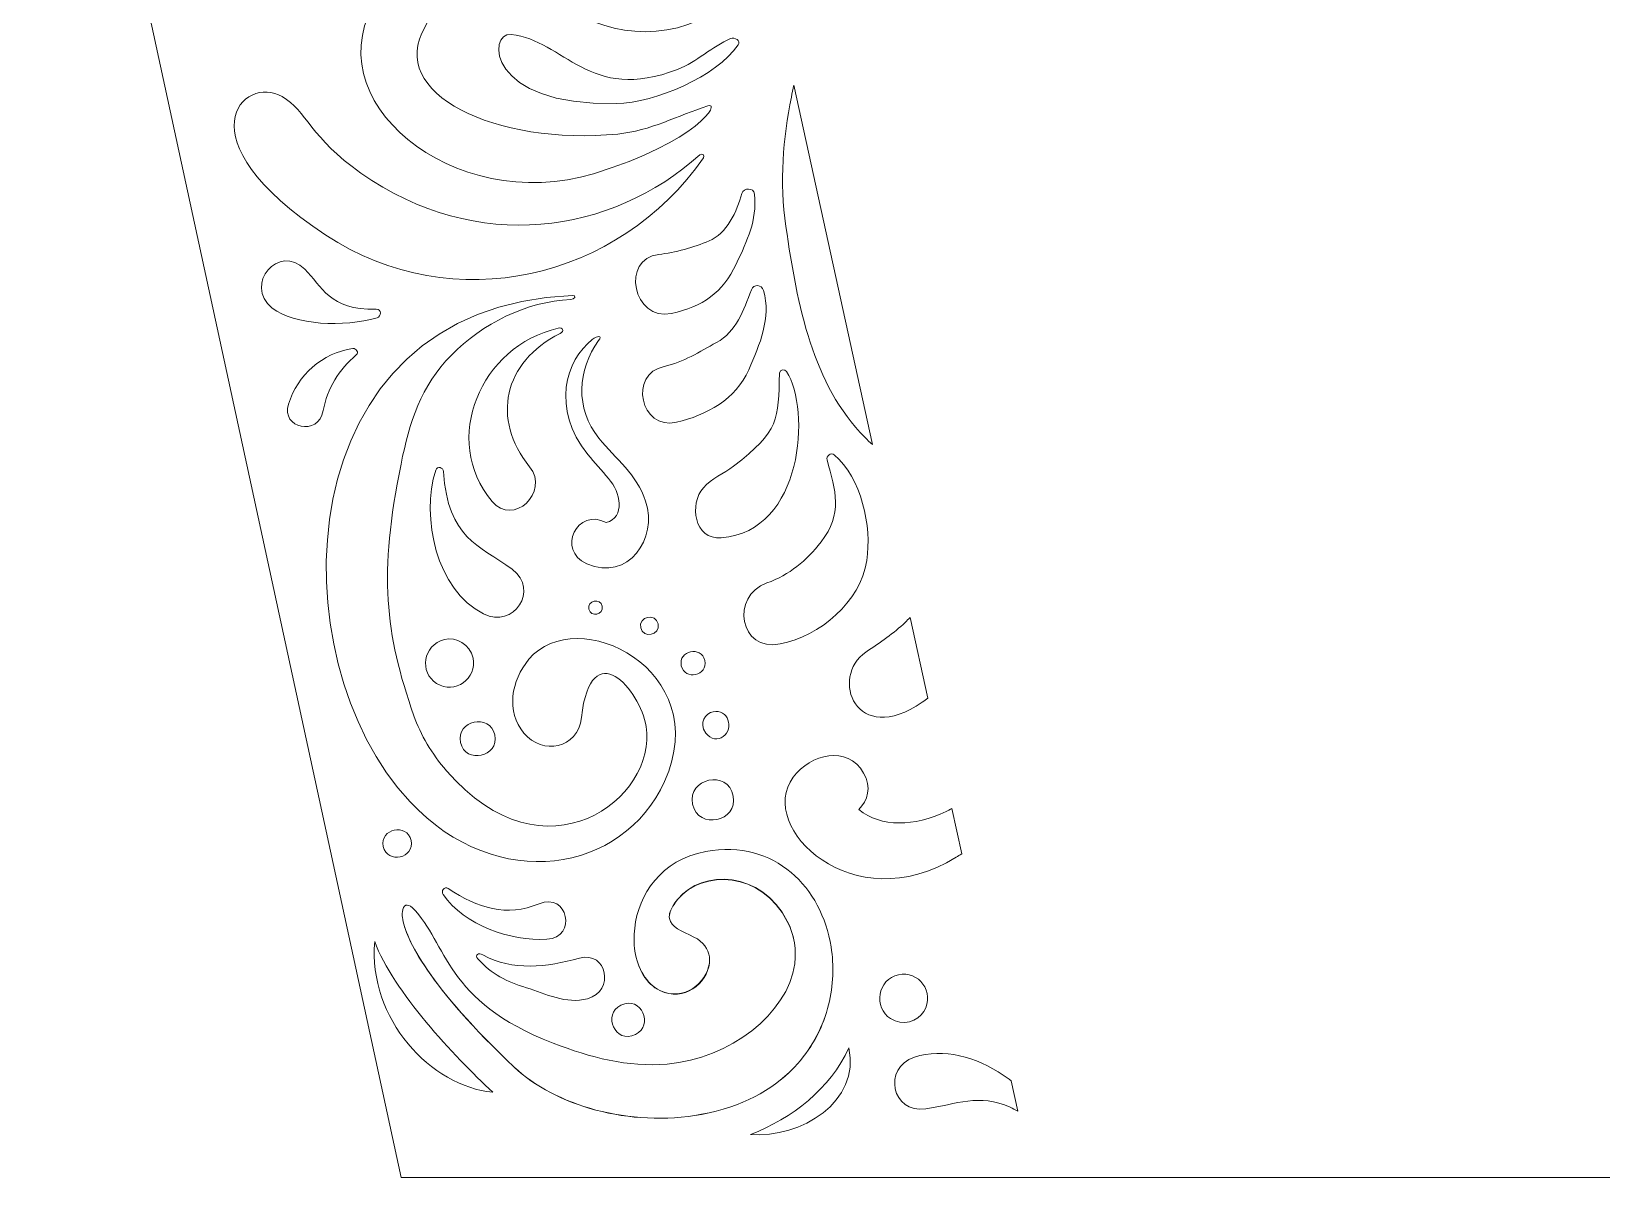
# Model space of a CAD drawing. Extents: x 20 to 980, y -845 to -373.
# Drawn here: x 20.3 to 229.3, y -836.2 to -683.6 of the extents above; entities that cross this region are included whole.
import ezdxf

# ---------------------------------------------------------------- set-up
doc = ezdxf.new("R2010")
doc.units = 0
doc.header["$MEASUREMENT"] = 0
doc.layers.add('Layer 1', color=7, linetype='Continuous', lineweight=0)

# ---------------------------------------------------------------- blocks, each defined once
blk = doc.blocks.new('Block_0')
at = {"layer": 'Layer 1', "true_color": 0xfed09d, "transparency": 33554687}
h = blk.add_hatch(color=41, dxfattribs=at)
h.dxf.hatch_style = 2
edge = h.paths.add_edge_path()
edge.add_spline(control_points=[(106.35, -799.14), (105.62, -800.04), (105.28, -800.74), (105.22, -801.31), (105.29, -800.75), (105.64, -800.07), (106.35, -799.18), (109.59, -795.22), (117.53, -795.38), (120.92, -802.12), (121.47, -803.2), (121.79, -804.3), (121.92, -805.39), (121.8, -804.28), (121.47, -803.17), (120.92, -802.08), (117.53, -795.34), (109.59, -795.18), (106.35, -799.14)], knot_values=[0, 0, 0, 0, 1, 1, 1, 2, 2, 2, 3, 3, 3, 4, 4, 4, 5, 5, 5, 6, 6, 6, 6], degree=3, periodic=0)
h = blk.add_hatch(color=41, dxfattribs=at)
h.dxf.hatch_style = 2
edge = h.paths.add_edge_path()
edge.add_spline(control_points=[(109.51, -827.8), (99.88, -829.58), (89.95, -826.59), (84.58, -821.52), (73.33, -810.91), (70.06, -804.43), (69.69, -801.6), (70.03, -804.39), (73.27, -810.88), (84.58, -821.54), (89.95, -826.6), (99.88, -829.58), (109.51, -827.81), (114.87, -826.82), (118.88, -824.59), (121.7, -821.69), (118.88, -824.58), (114.87, -826.81), (109.51, -827.8)], knot_values=[0, 0, 0, 0, 1, 1, 1, 2, 2, 2, 3, 3, 3, 4, 4, 4, 5, 5, 5, 6, 6, 6, 6], degree=3, periodic=0)
h = blk.add_hatch(color=41, dxfattribs=at)
h.dxf.hatch_style = 2
edge = h.paths.add_edge_path()
edge.add_spline(control_points=[(103.95, -811.3), (102.14, -810.41), (101.01, -808.42), (100.64, -806.07), (101, -808.44), (102.13, -810.44), (103.95, -811.33), (107.15, -812.91), (110.24, -810.32), (110.54, -807.7), (110.22, -810.31), (107.14, -812.87), (103.95, -811.3)], knot_values=[0, 0, 0, 0, 1, 1, 1, 2, 2, 2, 3, 3, 3, 4, 4, 4, 4], degree=3, periodic=0)
h = blk.add_hatch(color=41, dxfattribs=at)
h.dxf.hatch_style = 2
edge = h.paths.add_edge_path()
edge.add_spline(control_points=[(126.42, -813.21), (125.72, -816.01), (124.36, -818.72), (122.29, -821.06), (124.37, -818.73), (125.73, -816.02), (126.42, -813.21)], knot_values=[0, 0, 0, 0, 1, 1, 1, 2, 2, 2, 2], degree=3, periodic=0)
at = {"layer": 'Layer 1'}
for points, knots in [([(234.11, -831.32), (234.11, -831.32), (234.11, -821.44), (234.11, -821.44), (234.11, -821.44), (233.5, -821.44), (233.5, -821.44), (233.5, -821.44), (233.5, -811.56), (233.5, -811.56), (233.5, -811.56), (234.11, -811.56), (234.11, -811.56), (234.11, -811.56), (234.11, -801.69), (234.11, -801.69), (234.11, -801.69), (233.5, -801.69), (233.5, -801.69), (233.5, -801.69), (233.5, -791.81), (233.5, -791.81), (233.5, -791.81), (234.11, -791.81), (234.11, -791.81), (234.11, -791.81), (234.11, -781.93), (234.11, -781.93), (234.11, -781.93), (233.5, -781.93), (233.5, -781.93), (233.5, -781.93), (233.5, -772.05), (233.5, -772.05), (233.5, -772.05), (234.11, -772.05), (234.11, -772.05), (234.11, -772.05), (234.11, -762.17), (234.11, -762.17), (234.11, -762.17), (233.5, -762.17), (233.5, -762.17), (233.5, -762.17), (233.5, -752.29), (233.5, -752.29), (233.5, -752.29), (234.11, -752.29), (234.11, -752.29), (234.11, -752.29), (234.11, -742.41), (234.11, -742.41), (234.11, -742.41), (233.5, -742.41), (233.5, -742.41), (233.5, -742.41), (233.5, -732.53), (233.5, -732.53), (233.5, -732.53), (234.11, -732.53), (234.11, -732.53), (234.11, -732.53), (234.11, -722.65), (234.11, -722.65), (234.11, -722.65), (233.5, -722.65), (233.5, -722.65), (233.5, -722.65), (233.5, -712.77), (233.5, -712.77), (233.5, -712.77), (234.11, -712.77), (234.11, -712.77), (234.11, -712.77), (234.11, -702.89), (234.11, -702.89), (234.11, -702.89), (233.5, -702.89), (233.5, -702.89), (233.5, -702.89), (233.5, -693.01), (233.5, -693.01), (233.5, -693.01), (234.11, -693.01), (234.11, -693.01), (234.11, -693.01), (234.11, -683.13), (234.11, -683.13), (234.11, -683.13), (233.5, -683.13), (233.5, -683.13), (233.5, -683.13), (233.5, -673.25), (233.5, -673.25), (233.5, -673.25), (234.11, -673.25), (234.11, -673.25), (234.11, -673.25), (234.11, -663.37), (234.11, -663.37), (234.11, -663.37), (233.5, -663.37), (233.5, -663.37), (233.5, -663.37), (233.5, -653.5), (233.5, -653.5), (233.5, -653.5), (234.11, -653.5), (234.11, -653.5), (234.11, -653.5), (234.11, -643.62), (234.11, -643.62), (234.11, -643.62), (233.5, -643.62), (233.5, -643.62), (233.5, -643.62), (233.5, -633.74), (233.5, -633.74), (233.5, -633.74), (234.11, -633.74), (234.11, -633.74), (234.11, -633.74), (234.11, -623.86), (234.11, -623.86), (234.11, -623.86), (233.5, -623.86), (233.5, -623.86), (233.5, -623.86), (233.5, -613.98), (233.5, -613.98), (233.5, -613.98), (234.11, -613.98), (234.11, -613.98), (234.11, -613.98), (234.11, -604.1), (234.11, -604.1), (234.11, -604.1), (233.5, -604.1), (233.5, -604.1), (233.5, -604.1), (233.5, -594.22), (233.5, -594.22), (233.5, -594.22), (234.11, -594.22), (234.11, -594.22), (234.11, -594.22), (234.11, -584.34), (234.11, -584.34), (234.11, -584.34), (233.5, -584.34), (233.5, -584.34), (233.5, -584.34), (233.5, -574.46), (233.5, -574.46), (233.5, -574.46), (234.11, -574.46), (234.11, -574.46), (234.11, -574.46), (234.11, -564.58), (234.11, -564.58), (234.11, -564.58), (233.5, -564.58), (233.5, -564.58), (233.5, -564.58), (233.5, -554.7), (233.5, -554.7), (233.5, -554.7), (234.11, -554.7), (234.11, -554.7), (234.11, -554.7), (234.11, -544.82), (234.11, -544.82), (234.11, -544.82), (233.5, -544.82), (233.5, -544.82), (233.5, -544.82), (233.5, -534.94), (233.5, -534.94), (233.5, -534.94), (234.11, -534.94), (234.11, -534.94), (234.11, -534.94), (234.11, -525.06), (234.11, -525.06), (234.11, -525.06), (233.5, -525.06), (233.5, -525.06), (233.5, -525.06), (233.5, -515.18), (233.5, -515.18), (233.5, -515.18), (234.11, -515.18), (234.11, -515.18), (234.11, -515.18), (234.11, -505.3), (234.11, -505.3), (234.11, -505.3), (233.5, -505.3), (233.5, -505.3), (233.5, -505.3), (233.5, -495.42), (233.5, -495.42), (233.5, -495.42), (234.11, -495.42), (234.11, -495.42), (234.11, -495.42), (234.11, -485.55), (234.11, -485.55), (234.11, -485.55), (233.5, -485.55), (233.5, -485.55), (233.5, -485.55), (233.5, -475.67), (233.5, -475.67), (233.5, -475.67), (234.11, -475.67), (234.11, -475.67), (234.11, -475.67), (234.11, -465.79), (234.11, -465.79), (234.11, -465.79), (233.5, -465.79), (233.5, -465.79), (233.5, -465.79), (233.5, -455.91), (233.5, -455.91), (233.5, -455.91), (234.11, -455.91), (234.11, -455.91), (234.11, -455.91), (234.11, -446.03), (234.11, -446.03), (234.11, -446.03), (233.5, -446.03), (233.5, -446.03), (233.5, -446.03), (233.5, -436.15), (233.5, -436.15), (233.5, -436.15), (234.11, -436.15), (234.11, -436.15), (234.11, -436.15), (234.11, -426.27), (234.11, -426.27), (234.11, -426.27), (233.5, -426.27), (233.5, -426.27), (233.5, -426.27), (233.5, -416.39), (233.5, -416.39), (233.5, -416.39), (234.11, -416.39), (234.11, -416.39), (234.11, -416.39), (234.11, -406.51), (234.11, -406.51), (234.11, -406.51), (233.5, -406.51), (233.5, -406.51), (233.5, -406.51), (233.5, -396.63), (233.5, -396.63), (233.5, -396.63), (234.11, -396.63), (234.11, -396.63), (234.11, -396.63), (234.11, -386.75), (234.11, -386.75), (234.11, -386.75), (233.5, -386.75), (233.5, -386.75), (233.5, -386.75), (233.5, -381.85), (233.5, -381.85), (233.5, -381.85), (234.11, -381.85), (234.11, -381.85), (234.11, -381.85), (234.11, -381.85), (234.11, -381.85), (234.11, -381.85), (70.17, -381.85), (70.17, -381.85), (70.17, -381.85), (20.3, -608.95), (20.3, -608.95), (20.3, -608.95), (69.51, -836.22), (69.51, -836.22), (69.51, -836.22), (233.5, -836.22), (233.5, -836.22), (233.5, -836.22), (233.5, -831.32), (233.5, -831.32), (233.5, -831.32), (234.11, -831.32), (234.11, -831.32)], [0, 0, 0, 0, 1, 1, 1, 2, 2, 2, 3, 3, 3, 4, 4, 4, 5, 5, 5, 6, 6, 6, 7, 7, 7, 8, 8, 8, 9, 9, 9, 10, 10, 10, 11, 11, 11, 12, 12, 12, 13, 13, 13, 14, 14, 14, 15, 15, 15, 16, 16, 16, 17, 17, 17, 18, 18, 18, 19, 19, 19, 20, 20, 20, 21, 21, 21, 22, 22, 22, 23, 23, 23, 24, 24, 24, 25, 25, 25, 26, 26, 26, 27, 27, 27, 28, 28, 28, 29, 29, 29, 30, 30, 30, 31, 31, 31, 32, 32, 32, 33, 33, 33, 34, 34, 34, 35, 35, 35, 36, 36, 36, 37, 37, 37, 38, 38, 38, 39, 39, 39, 40, 40, 40, 41, 41, 41, 42, 42, 42, 43, 43, 43, 44, 44, 44, 45, 45, 45, 46, 46, 46, 47, 47, 47, 48, 48, 48, 49, 49, 49, 50, 50, 50, 51, 51, 51, 52, 52, 52, 53, 53, 53, 54, 54, 54, 55, 55, 55, 56, 56, 56, 57, 57, 57, 58, 58, 58, 59, 59, 59, 60, 60, 60, 61, 61, 61, 62, 62, 62, 63, 63, 63, 64, 64, 64, 65, 65, 65, 66, 66, 66, 67, 67, 67, 68, 68, 68, 69, 69, 69, 70, 70, 70, 71, 71, 71, 72, 72, 72, 73, 73, 73, 74, 74, 74, 75, 75, 75, 76, 76, 76, 77, 77, 77, 78, 78, 78, 79, 79, 79, 80, 80, 80, 81, 81, 81, 82, 82, 82, 83, 83, 83, 84, 84, 84, 85, 85, 85, 86, 86, 86, 87, 87, 87, 88, 88, 88, 89, 89, 89, 90, 90, 90, 91, 91, 91, 92, 92, 92, 93, 93, 93, 94, 94, 94, 95, 95, 95, 96, 96, 96, 97, 97, 97, 98, 98, 98, 99, 99, 99, 99]), ([(82.85, -665.59), (83.95, -682.63), (106.57, -691.55), (117.6, -674.59), (117.76, -674.34), (117.93, -674.1), (118.09, -673.84), (118.09, -673.84), (116.62, -667.11), (116.62, -667.11), (116.47, -667.39), (116.32, -667.66), (116.16, -667.93), (113.49, -672.36), (108.69, -675.67), (102.22, -676.24), (86.34, -677.63), (83.8, -659.18), (93.03, -656.63), (98.54, -655.11), (100.56, -660.05), (96.37, -660.13), (89.12, -660.26), (89.84, -670.93), (97.17, -670.08), (107.52, -668.87), (106.25, -654.5), (97.8, -651.51), (88.99, -648.41), (82.34, -657.66), (82.85, -665.59)], [0, 0, 0, 0, 1, 1, 1, 2, 2, 2, 3, 3, 3, 4, 4, 4, 5, 5, 5, 6, 6, 6, 7, 7, 7, 8, 8, 8, 9, 9, 9, 10, 10, 10, 10]), ([(97.8, -651.51), (106.25, -654.5), (107.52, -668.87), (97.17, -670.08), (89.84, -670.93), (89.12, -660.26), (96.37, -660.13), (100.56, -660.05), (98.54, -655.11), (93.03, -656.63), (83.8, -659.18), (86.34, -677.63), (102.22, -676.24), (108.69, -675.67), (113.49, -672.36), (116.16, -667.93), (116.32, -667.66), (116.47, -667.39), (116.62, -667.11), (116.62, -667.11), (118.09, -673.84), (118.09, -673.84), (117.93, -674.1), (117.76, -674.34), (117.6, -674.59), (106.57, -691.55), (83.95, -682.63), (82.85, -665.59), (82.34, -657.66), (88.99, -648.41), (97.8, -651.51)], [0, 0, 0, 0, 1, 1, 1, 2, 2, 2, 3, 3, 3, 4, 4, 4, 5, 5, 5, 6, 6, 6, 7, 7, 7, 8, 8, 8, 9, 9, 9, 10, 10, 10, 10]), ([(66.51, -679.06), (57.35, -692.61), (76.54, -708.27), (95.13, -702.59), (109.07, -698.34), (112.12, -692.96), (110.35, -693.55), (106.31, -694.86), (102.68, -696.88), (98.37, -697.31), (82.15, -698.91), (67.4, -691.91), (72.72, -683.05), (75.16, -678.97), (69.19, -675.11), (66.51, -679.06)], [0, 0, 0, 0, 1, 1, 1, 2, 2, 2, 3, 3, 3, 4, 4, 4, 5, 5, 5, 5]), ([(98.37, -697.31), (102.68, -696.88), (106.31, -694.86), (110.35, -693.55), (112.12, -692.96), (109.07, -698.34), (95.13, -702.59), (76.54, -708.27), (57.35, -692.61), (66.51, -679.06), (69.19, -675.11), (75.16, -678.97), (72.72, -683.05), (67.4, -691.91), (82.15, -698.91), (98.37, -697.31)], [0, 0, 0, 0, 1, 1, 1, 2, 2, 2, 3, 3, 3, 4, 4, 4, 5, 5, 5, 5]), ([(98.12, -693.25), (103.54, -693.13), (111.38, -689.67), (114.39, -685.45), (114.78, -684.9), (113.89, -684.36), (113.37, -684.6), (110.86, -685.68), (108.92, -687.68), (106.31, -688.7), (94.54, -693.3), (91.21, -684.79), (84.16, -684.06), (80.95, -683.73), (80.87, -693.65), (98.12, -693.25)], [0, 0, 0, 0, 1, 1, 1, 2, 2, 2, 3, 3, 3, 4, 4, 4, 5, 5, 5, 5]), ([(84.16, -684.06), (91.21, -684.79), (94.54, -693.3), (106.31, -688.7), (108.92, -687.68), (110.86, -685.68), (113.37, -684.6), (113.89, -684.36), (114.78, -684.9), (114.39, -685.45), (111.38, -689.67), (103.54, -693.13), (98.12, -693.25), (80.87, -693.65), (80.95, -683.73), (84.16, -684.06)], [0, 0, 0, 0, 1, 1, 1, 2, 2, 2, 3, 3, 3, 4, 4, 4, 5, 5, 5, 5]), ([(59.5, -710.77), (76.44, -721.9), (98.5, -716.68), (109.77, -700.46), (109.97, -700.16), (109.56, -699.82), (109.29, -700.06), (97.48, -710.66), (79.64, -713.36), (64.16, -702.51), (57.53, -697.85), (56.88, -694.22), (53.69, -692.33), (48.57, -689.3), (39.88, -697.88), (59.5, -710.77)], [0, 0, 0, 0, 1, 1, 1, 2, 2, 2, 3, 3, 3, 4, 4, 4, 5, 5, 5, 5]), ([(53.69, -692.33), (56.88, -694.22), (57.53, -697.85), (64.16, -702.51), (79.64, -713.36), (97.48, -710.66), (109.29, -700.06), (109.56, -699.82), (109.97, -700.16), (109.77, -700.46), (98.5, -716.68), (76.44, -721.9), (59.5, -710.77), (39.88, -697.88), (48.57, -689.3), (53.69, -692.33)], [0, 0, 0, 0, 1, 1, 1, 2, 2, 2, 3, 3, 3, 4, 4, 4, 5, 5, 5, 5]), ([(121.46, -692.4), (120.33, -697.87), (119.86, -703.68), (120.73, -709.64), (122.29, -720.3), (124.27, -730.66), (131.27, -737.7), (131.58, -738.03), (131.9, -738.35), (132.24, -738.66), (132.24, -738.66), (121.8, -690.82), (121.8, -690.82), (121.68, -691.34), (121.56, -691.88), (121.46, -692.4)], [0, 0, 0, 0, 1, 1, 1, 2, 2, 2, 3, 3, 3, 4, 4, 4, 5, 5, 5, 5]), ([(132.24, -738.66), (131.9, -738.35), (131.58, -738.03), (131.27, -737.7), (124.27, -730.66), (122.29, -720.3), (120.73, -709.64), (119.86, -703.68), (120.33, -697.87), (121.46, -692.4), (121.56, -691.88), (121.68, -691.34), (121.8, -690.82), (121.8, -690.82), (132.24, -738.66), (132.24, -738.66)], [0, 0, 0, 0, 1, 1, 1, 2, 2, 2, 3, 3, 3, 4, 4, 4, 5, 5, 5, 5]), ([(105.51, -721.19), (109.61, -720.31), (112.34, -718.43), (114.11, -714.62), (115.64, -711.3), (116.87, -709.01), (116.56, -705.3), (116.48, -704.42), (115.08, -704.42), (114.87, -705.22), (114.24, -707.57), (112.82, -710.6), (110.51, -711.54), (108.46, -712.37), (106, -713.1), (103.8, -713.33), (98.75, -713.86), (100.35, -722.29), (105.51, -721.19)], [0, 0, 0, 0, 1, 1, 1, 2, 2, 2, 3, 3, 3, 4, 4, 4, 5, 5, 5, 6, 6, 6, 6]), ([(114.87, -705.22), (115.08, -704.42), (116.48, -704.42), (116.56, -705.3), (116.87, -709.01), (115.64, -711.3), (114.11, -714.62), (112.34, -718.43), (109.61, -720.31), (105.51, -721.19), (100.35, -722.29), (98.75, -713.86), (103.8, -713.33), (106, -713.1), (108.46, -712.37), (110.51, -711.54), (112.82, -710.6), (114.24, -707.57), (114.87, -705.22)], [0, 0, 0, 0, 1, 1, 1, 2, 2, 2, 3, 3, 3, 4, 4, 4, 5, 5, 5, 6, 6, 6, 6]), ([(66.3, -721.79), (66.91, -721.62), (66.91, -720.6), (66.2, -720.61), (59.92, -720.79), (58.94, -717.55), (56.7, -715.29), (53.3, -711.84), (48.46, -717.32), (52.36, -720.47), (55.28, -722.8), (61.93, -723.02), (66.3, -721.79)], [0, 0, 0, 0, 1, 1, 1, 2, 2, 2, 3, 3, 3, 4, 4, 4, 4]), ([(56.7, -715.29), (58.94, -717.55), (59.92, -720.79), (66.2, -720.61), (66.91, -720.6), (66.91, -721.62), (66.3, -721.79), (61.93, -723.02), (55.28, -722.8), (52.36, -720.47), (48.46, -717.32), (53.3, -711.84), (56.7, -715.29)], [0, 0, 0, 0, 1, 1, 1, 2, 2, 2, 3, 3, 3, 4, 4, 4, 4]), ([(104.57, -783.48), (111.27, -768.61), (92.88, -759.63), (86.52, -767.23), (84.12, -770.08), (83.49, -774.21), (85.85, -777.05), (88.32, -780.04), (93.03, -779.17), (93.51, -774.99), (94.78, -763.72), (101.36, -771.29), (102.13, -776.18), (103.66, -785.77), (88.6, -797.22), (75.56, -782.08), (73.6, -779.81), (72.08, -777.26), (71.21, -774.76), (67.35, -763.66), (66.52, -755.94), (69.5, -741.24), (70.61, -735.72), (72.16, -730.85), (76.2, -726.74), (80.33, -722.54), (86.16, -719.6), (92.08, -719.35), (92.64, -719.32), (92.87, -718.77), (92.31, -718.79), (54.04, -720.27), (52.78, -767.17), (70.71, -786.22), (82.28, -798.52), (99.06, -795.69), (104.57, -783.48)], [0, 0, 0, 0, 1, 1, 1, 2, 2, 2, 3, 3, 3, 4, 4, 4, 5, 5, 5, 6, 6, 6, 7, 7, 7, 8, 8, 8, 9, 9, 9, 10, 10, 10, 11, 11, 11, 12, 12, 12, 12]), ([(92.31, -718.79), (92.87, -718.77), (92.64, -719.32), (92.08, -719.35), (86.16, -719.6), (80.33, -722.54), (76.2, -726.74), (72.16, -730.85), (70.61, -735.72), (69.5, -741.24), (66.52, -755.94), (67.35, -763.66), (71.21, -774.76), (72.08, -777.26), (73.6, -779.81), (75.56, -782.08), (88.6, -797.22), (103.66, -785.77), (102.13, -776.18), (101.36, -771.29), (94.78, -763.72), (93.51, -774.99), (93.03, -779.17), (88.32, -780.04), (85.85, -777.05), (83.49, -774.21), (84.12, -770.08), (86.52, -767.23), (92.88, -759.63), (111.27, -768.61), (104.57, -783.48), (99.06, -795.69), (82.28, -798.52), (70.71, -786.22), (52.78, -767.17), (54.04, -720.27), (92.31, -718.79)], [0, 0, 0, 0, 1, 1, 1, 2, 2, 2, 3, 3, 3, 4, 4, 4, 5, 5, 5, 6, 6, 6, 7, 7, 7, 8, 8, 8, 9, 9, 9, 10, 10, 10, 11, 11, 11, 12, 12, 12, 12]), ([(106.15, -735.68), (110.16, -734.75), (114.08, -732.6), (115.79, -728.68), (117.26, -725.32), (118.78, -721.77), (117.76, -718.14), (117.53, -717.32), (116.44, -717.26), (116.13, -718.06), (115.08, -720.75), (114.15, -723.62), (111.49, -725.06), (109.21, -726.29), (107.11, -727.69), (104.53, -728.24), (99.75, -729.26), (101.37, -736.77), (106.15, -735.68)], [0, 0, 0, 0, 1, 1, 1, 2, 2, 2, 3, 3, 3, 4, 4, 4, 5, 5, 5, 6, 6, 6, 6]), ([(104.53, -728.24), (107.11, -727.69), (109.21, -726.29), (111.49, -725.06), (114.15, -723.62), (115.08, -720.75), (116.13, -718.06), (116.44, -717.26), (117.53, -717.32), (117.76, -718.14), (118.78, -721.77), (117.26, -725.32), (115.79, -728.68), (114.08, -732.6), (110.16, -734.75), (106.15, -735.68), (101.37, -736.77), (99.75, -729.26), (104.53, -728.24)], [0, 0, 0, 0, 1, 1, 1, 2, 2, 2, 3, 3, 3, 4, 4, 4, 5, 5, 5, 6, 6, 6, 6]), ([(90.67, -723.85), (91.27, -723.55), (91.07, -723), (90.42, -723.15), (80.06, -725.52), (74.78, -738.01), (81.62, -746.21), (84.43, -749.58), (89.32, -745), (86.61, -741.6), (81.51, -735.19), (83.09, -727.72), (90.67, -723.85)], [0, 0, 0, 0, 1, 1, 1, 2, 2, 2, 3, 3, 3, 4, 4, 4, 4]), ([(86.61, -741.6), (89.32, -745), (84.43, -749.58), (81.62, -746.21), (74.78, -738.01), (80.06, -725.52), (90.42, -723.15), (91.07, -723), (91.27, -723.55), (90.67, -723.85), (83.09, -727.72), (81.51, -735.19), (86.61, -741.6)], [0, 0, 0, 0, 1, 1, 1, 2, 2, 2, 3, 3, 3, 4, 4, 4, 4]), ([(102.06, -746.2), (100.85, -742.57), (98.15, -740.63), (95.84, -737.8), (92.64, -733.85), (92.98, -728.69), (95.8, -724.81), (96.36, -724.05), (95.63, -724.15), (94.96, -724.67), (91.47, -727.4), (89.42, -733.78), (94.37, -739.96), (95.25, -741.06), (96.27, -742.05), (97.1, -743.18), (98.79, -744.94), (99.34, -748.35), (96.81, -749.04), (92.98, -746.93), (90.14, -752.74), (94.23, -754.51), (99.76, -756.92), (103.71, -751.13), (102.06, -746.2)], [0, 0, 0, 0, 1, 1, 1, 2, 2, 2, 3, 3, 3, 4, 4, 4, 5, 5, 5, 6, 6, 6, 7, 7, 7, 8, 8, 8, 8]), ([(94.23, -754.51), (90.14, -752.74), (92.98, -746.93), (96.81, -749.04), (99.34, -748.35), (98.79, -744.94), (97.1, -743.18), (96.27, -742.05), (95.25, -741.06), (94.37, -739.96), (89.42, -733.78), (91.47, -727.4), (94.96, -724.67), (95.63, -724.15), (96.36, -724.05), (95.8, -724.81), (92.98, -728.69), (92.64, -733.85), (95.84, -737.8), (98.15, -740.63), (100.85, -742.57), (102.06, -746.2), (103.71, -751.13), (99.76, -756.92), (94.23, -754.51)], [0, 0, 0, 0, 1, 1, 1, 2, 2, 2, 3, 3, 3, 4, 4, 4, 5, 5, 5, 6, 6, 6, 7, 7, 7, 8, 8, 8, 8]), ([(63.53, -726.72), (63.94, -726.39), (63.54, -725.81), (63.08, -725.87), (59, -726.44), (55.75, -729.39), (54.51, -733.27), (53.48, -736.48), (58.51, -737.6), (59.14, -734.13), (59.67, -731.22), (61.25, -728.61), (63.53, -726.72)], [0, 0, 0, 0, 1, 1, 1, 2, 2, 2, 3, 3, 3, 4, 4, 4, 4]), ([(54.51, -733.27), (55.75, -729.39), (59, -726.44), (63.08, -725.87), (63.54, -725.81), (63.94, -726.39), (63.53, -726.72), (61.25, -728.61), (59.67, -731.22), (59.14, -734.13), (58.51, -737.6), (53.48, -736.48), (54.51, -733.27)], [0, 0, 0, 0, 1, 1, 1, 2, 2, 2, 3, 3, 3, 4, 4, 4, 4]), ([(120.82, -728.93), (120.57, -728.54), (119.89, -728.6), (119.88, -729.13), (119.7, -735.33), (119.94, -736.77), (113.76, -741.52), (112.43, -742.54), (110.86, -743.12), (109.74, -744.41), (107.87, -746.52), (108.45, -751.36), (112.13, -751.06), (123.09, -750.2), (124.02, -733.97), (120.82, -728.93)], [0, 0, 0, 0, 1, 1, 1, 2, 2, 2, 3, 3, 3, 4, 4, 4, 5, 5, 5, 5]), ([(112.13, -751.06), (108.45, -751.36), (107.87, -746.52), (109.74, -744.41), (110.86, -743.12), (112.43, -742.54), (113.76, -741.52), (119.94, -736.77), (119.7, -735.33), (119.88, -729.13), (119.89, -728.6), (120.57, -728.54), (120.82, -728.93), (124.02, -733.97), (123.09, -750.2), (112.13, -751.06)], [0, 0, 0, 0, 1, 1, 1, 2, 2, 2, 3, 3, 3, 4, 4, 4, 5, 5, 5, 5]), ([(119.96, -765.19), (125.29, -764.1), (130.61, -759.68), (131.49, -754.08), (132.2, -749.58), (130.77, -743.01), (127.17, -740.01), (126.74, -739.66), (126.08, -740.18), (126.21, -740.67), (127.33, -744.8), (128.34, -747.85), (125.42, -751.6), (123.44, -754.14), (121.23, -755.97), (118.19, -757.07), (113.32, -758.83), (114.55, -766.29), (119.96, -765.19)], [0, 0, 0, 0, 1, 1, 1, 2, 2, 2, 3, 3, 3, 4, 4, 4, 5, 5, 5, 6, 6, 6, 6]), ([(118.19, -757.07), (121.23, -755.97), (123.44, -754.14), (125.42, -751.6), (128.34, -747.85), (127.33, -744.8), (126.21, -740.67), (126.08, -740.18), (126.74, -739.66), (127.17, -740.01), (130.77, -743.01), (132.2, -749.58), (131.49, -754.08), (130.61, -759.68), (125.29, -764.1), (119.96, -765.19), (114.55, -766.29), (113.32, -758.83), (118.19, -757.07)], [0, 0, 0, 0, 1, 1, 1, 2, 2, 2, 3, 3, 3, 4, 4, 4, 5, 5, 5, 6, 6, 6, 6]), ([(84.28, -755.25), (79.84, -751.97), (75.76, -751.18), (75.15, -742.24), (75.11, -741.68), (74.31, -741.43), (74.11, -742.05), (72.14, -748.34), (74.18, -758.04), (80.48, -761.19), (84.49, -763.19), (87.98, -758), (84.28, -755.25)], [0, 0, 0, 0, 1, 1, 1, 2, 2, 2, 3, 3, 3, 4, 4, 4, 4]), ([(80.48, -761.19), (74.18, -758.04), (72.14, -748.34), (74.11, -742.05), (74.31, -741.43), (75.11, -741.68), (75.15, -742.24), (75.76, -751.18), (79.84, -751.97), (84.28, -755.25), (87.98, -758), (84.49, -763.19), (80.48, -761.19)], [0, 0, 0, 0, 1, 1, 1, 2, 2, 2, 3, 3, 3, 4, 4, 4, 4]), ([(94.5, -760.56), (94.75, -761.7), (96.53, -761.32), (96.28, -760.18), (96.03, -759.03), (94.25, -759.42), (94.5, -760.56)], [0, 0, 0, 0, 1, 1, 1, 2, 2, 2, 2]), ([(94.5, -760.56), (94.25, -759.42), (96.03, -759.03), (96.28, -760.18), (96.53, -761.32), (94.75, -761.7), (94.5, -760.56)], [0, 0, 0, 0, 1, 1, 1, 2, 2, 2, 2]), ([(103.72, -762.52), (103.4, -761.03), (101.07, -761.53), (101.4, -763.04), (101.72, -764.53), (104.05, -764.02), (103.72, -762.52)], [0, 0, 0, 0, 1, 1, 1, 2, 2, 2, 2]), ([(103.72, -762.52), (104.05, -764.02), (101.72, -764.53), (101.4, -763.04), (101.07, -761.53), (103.4, -761.03), (103.72, -762.52)], [0, 0, 0, 0, 1, 1, 1, 2, 2, 2, 2]), ([(138.89, -772.93), (139.13, -772.76), (139.37, -772.6), (139.61, -772.4), (139.61, -772.4), (137.26, -761.66), (137.26, -761.66), (137.05, -761.88), (136.83, -762.1), (136.6, -762.33), (135.13, -763.72), (133.29, -764.98), (131.39, -766.28), (126.49, -769.58), (130.04, -779.06), (138.89, -772.93)], [0, 0, 0, 0, 1, 1, 1, 2, 2, 2, 3, 3, 3, 4, 4, 4, 5, 5, 5, 5]), ([(136.6, -762.33), (136.83, -762.1), (137.05, -761.88), (137.26, -761.66), (137.26, -761.66), (139.61, -772.4), (139.61, -772.4), (139.37, -772.6), (139.13, -772.76), (138.89, -772.93), (130.04, -779.06), (126.49, -769.58), (131.39, -766.28), (133.29, -764.98), (135.13, -763.72), (136.6, -762.33)], [0, 0, 0, 0, 1, 1, 1, 2, 2, 2, 3, 3, 3, 4, 4, 4, 5, 5, 5, 5]), ([(79.09, -767.06), (78.69, -765.25), (76.81, -764.2), (75.28, -764.6), (72.38, -765.38), (71.92, -768.97), (74.23, -770.44), (76.64, -771.99), (79.68, -769.76), (79.09, -767.06)], [0, 0, 0, 0, 1, 1, 1, 2, 2, 2, 3, 3, 3, 3]), ([(74.23, -770.44), (71.92, -768.97), (72.38, -765.38), (75.28, -764.6), (76.81, -764.2), (78.69, -765.25), (79.09, -767.06), (79.68, -769.76), (76.64, -771.99), (74.23, -770.44)], [0, 0, 0, 0, 1, 1, 1, 2, 2, 2, 3, 3, 3, 3]), ([(109.94, -767.4), (109.5, -765.39), (106.37, -766.07), (106.81, -768.08), (107.25, -770.09), (110.38, -769.41), (109.94, -767.4)], [0, 0, 0, 0, 1, 1, 1, 2, 2, 2, 2]), ([(109.94, -767.4), (110.38, -769.41), (107.25, -770.09), (106.81, -768.08), (106.37, -766.07), (109.5, -765.39), (109.94, -767.4)], [0, 0, 0, 0, 1, 1, 1, 2, 2, 2, 2]), ([(81.97, -777.3), (81.33, -774.38), (76.79, -775.37), (77.43, -778.3), (78.07, -781.24), (82.6, -780.22), (81.97, -777.3)], [0, 0, 0, 0, 1, 1, 1, 2, 2, 2, 2]), ([(81.97, -777.3), (82.6, -780.22), (78.07, -781.24), (77.43, -778.3), (76.79, -775.37), (81.33, -774.38), (81.97, -777.3)], [0, 0, 0, 0, 1, 1, 1, 2, 2, 2, 2]), ([(112.39, -777.52), (113.88, -776.43), (113.04, -773.77), (111.03, -774.21), (110.09, -774.41), (109.05, -775.65), (110.06, -777.05), (110.72, -777.94), (111.7, -778.01), (112.39, -777.52)], [0, 0, 0, 0, 1, 1, 1, 2, 2, 2, 3, 3, 3, 3]), ([(111.03, -774.21), (113.04, -773.77), (113.88, -776.43), (112.39, -777.52), (111.7, -778.01), (110.72, -777.94), (110.06, -777.05), (109.05, -775.65), (110.09, -774.41), (111.03, -774.21)], [0, 0, 0, 0, 1, 1, 1, 2, 2, 2, 3, 3, 3, 3]), ([(143.38, -793.59), (143.63, -793.43), (143.88, -793.29), (144.14, -793.12), (144.14, -793.12), (142.81, -787.1), (142.81, -787.1), (142.56, -787.23), (142.31, -787.36), (142.05, -787.49), (137.84, -789.51), (133.42, -789.63), (130.43, -787.23), (131.65, -786.05), (132.15, -784.22), (131.08, -782.37), (128.92, -778.62), (124, -779.84), (121.7, -782.94), (116.76, -789.59), (129.66, -802.07), (143.38, -793.59)], [0, 0, 0, 0, 1, 1, 1, 2, 2, 2, 3, 3, 3, 4, 4, 4, 5, 5, 5, 6, 6, 6, 7, 7, 7, 7]), ([(121.7, -782.94), (124, -779.84), (128.92, -778.62), (131.08, -782.37), (132.15, -784.22), (131.65, -786.05), (130.43, -787.23), (133.42, -789.63), (137.84, -789.51), (142.05, -787.49), (142.31, -787.36), (142.56, -787.23), (142.81, -787.1), (142.81, -787.1), (144.14, -793.12), (144.14, -793.12), (143.88, -793.29), (143.63, -793.43), (143.38, -793.59), (129.66, -802.07), (116.76, -789.59), (121.7, -782.94)], [0, 0, 0, 0, 1, 1, 1, 2, 2, 2, 3, 3, 3, 4, 4, 4, 5, 5, 5, 6, 6, 6, 7, 7, 7, 7]), ([(113.72, -785.43), (113.04, -781.84), (107.55, -783.05), (108.31, -786.53), (109.06, -789.98), (114.37, -788.85), (113.72, -785.43)], [0, 0, 0, 0, 1, 1, 1, 2, 2, 2, 2]), ([(113.72, -785.43), (114.37, -788.85), (109.06, -789.98), (108.31, -786.53), (107.55, -783.05), (113.04, -781.84), (113.72, -785.43)], [0, 0, 0, 0, 1, 1, 1, 2, 2, 2, 2]), ([(67.14, -792.14), (67.67, -794.51), (71.35, -793.71), (70.83, -791.34), (70.31, -788.98), (66.63, -789.78), (67.14, -792.14)], [0, 0, 0, 0, 1, 1, 1, 2, 2, 2, 2]), ([(67.14, -792.14), (66.63, -789.78), (70.31, -788.98), (70.83, -791.34), (71.35, -793.71), (67.67, -794.51), (67.14, -792.14)], [0, 0, 0, 0, 1, 1, 1, 2, 2, 2, 2]), ([(84.58, -821.52), (89.95, -826.59), (99.88, -829.58), (109.51, -827.8), (114.87, -826.81), (118.88, -824.58), (121.7, -821.69), (121.91, -821.48), (122.1, -821.28), (122.29, -821.06), (124.36, -818.72), (125.72, -816.01), (126.42, -813.21), (127.05, -810.64), (127.14, -808.01), (126.74, -805.52), (125.49, -797.64), (119.35, -791.15), (110.06, -792.83), (104.08, -793.91), (101.1, -798.58), (100.6, -803.02), (100.47, -804.07), (100.49, -805.1), (100.64, -806.07), (101.01, -808.42), (102.14, -810.41), (103.95, -811.3), (107.14, -812.87), (110.22, -810.31), (110.54, -807.7), (110.58, -807.42), (110.58, -807.13), (110.54, -806.85), (110.41, -805.82), (109.78, -804.84), (108.49, -804.21), (106.89, -803.42), (105.4, -802.87), (105.22, -801.74), (105.19, -801.6), (105.19, -801.46), (105.22, -801.31), (105.28, -800.74), (105.62, -800.04), (106.35, -799.14), (109.59, -795.18), (117.53, -795.34), (120.92, -802.08), (121.47, -803.17), (121.8, -804.28), (121.92, -805.39), (122.02, -806.2), (122, -807), (121.9, -807.79), (120.97, -814.45), (113.26, -820.4), (104.93, -821.11), (99.67, -821.56), (94.69, -820.24), (89.75, -818.33), (75.13, -812.67), (75.84, -805.18), (71.01, -800.31), (70.39, -799.69), (69.75, -799.85), (69.68, -800.86), (69.65, -801.07), (69.66, -801.32), (69.69, -801.6), (70.06, -804.43), (73.33, -810.91), (84.58, -821.52)], [0, 0, 0, 0, 1, 1, 1, 2, 2, 2, 3, 3, 3, 4, 4, 4, 5, 5, 5, 6, 6, 6, 7, 7, 7, 8, 8, 8, 9, 9, 9, 10, 10, 10, 11, 11, 11, 12, 12, 12, 13, 13, 13, 14, 14, 14, 15, 15, 15, 16, 16, 16, 17, 17, 17, 18, 18, 18, 19, 19, 19, 20, 20, 20, 21, 21, 21, 22, 22, 22, 23, 23, 23, 24, 24, 24, 24]), ([(84.58, -821.54), (73.27, -810.88), (70.03, -804.39), (69.69, -801.6), (69.66, -801.32), (69.65, -801.07), (69.68, -800.86), (69.75, -799.85), (70.39, -799.69), (71.01, -800.31), (75.84, -805.18), (75.13, -812.67), (89.75, -818.33), (94.69, -820.24), (99.67, -821.56), (104.93, -821.11), (113.26, -820.4), (120.97, -814.45), (121.9, -807.79), (122, -807), (122.02, -806.2), (121.92, -805.39), (121.79, -804.3), (121.47, -803.2), (120.92, -802.12), (117.53, -795.38), (109.59, -795.22), (106.35, -799.18), (105.64, -800.07), (105.29, -800.75), (105.22, -801.31), (105.19, -801.46), (105.19, -801.6), (105.22, -801.74), (105.4, -802.87), (106.89, -803.42), (108.49, -804.21), (109.78, -804.84), (110.41, -805.82), (110.54, -806.85), (110.58, -807.13), (110.58, -807.42), (110.54, -807.7), (110.24, -810.32), (107.15, -812.91), (103.95, -811.33), (102.13, -810.44), (101, -808.44), (100.64, -806.07), (100.49, -805.1), (100.47, -804.07), (100.6, -803.02), (101.1, -798.58), (104.08, -793.91), (110.06, -792.83), (119.35, -791.15), (125.49, -797.64), (126.74, -805.52), (127.14, -808.01), (127.05, -810.64), (126.42, -813.21), (125.73, -816.02), (124.37, -818.73), (122.29, -821.06), (122.1, -821.28), (121.91, -821.48), (121.7, -821.69), (118.88, -824.59), (114.87, -826.82), (109.51, -827.81), (99.88, -829.58), (89.95, -826.6), (84.58, -821.54)], [0, 0, 0, 0, 1, 1, 1, 2, 2, 2, 3, 3, 3, 4, 4, 4, 5, 5, 5, 6, 6, 6, 7, 7, 7, 8, 8, 8, 9, 9, 9, 10, 10, 10, 11, 11, 11, 12, 12, 12, 13, 13, 13, 14, 14, 14, 15, 15, 15, 16, 16, 16, 17, 17, 17, 18, 18, 18, 19, 19, 19, 20, 20, 20, 21, 21, 21, 22, 22, 22, 23, 23, 23, 24, 24, 24, 24]), ([(106.35, -799.14), (105.62, -800.04), (105.28, -800.74), (105.22, -801.31), (105.29, -800.75), (105.64, -800.07), (106.35, -799.18), (109.59, -795.22), (117.53, -795.38), (120.92, -802.12), (121.47, -803.2), (121.79, -804.3), (121.92, -805.39), (121.8, -804.28), (121.47, -803.17), (120.92, -802.08), (117.53, -795.34), (109.59, -795.18), (106.35, -799.14)], [0, 0, 0, 0, 1, 1, 1, 2, 2, 2, 3, 3, 3, 4, 4, 4, 5, 5, 5, 6, 6, 6, 6]), ([(88.92, -804.5), (93.04, -804.27), (91.66, -798.17), (87.88, -799.76), (83.54, -801.58), (79.75, -800.36), (75.78, -797.76), (75.24, -797.4), (74.78, -798.11), (75.11, -798.56), (77.96, -802.61), (84, -804.77), (88.92, -804.5)], [0, 0, 0, 0, 1, 1, 1, 2, 2, 2, 3, 3, 3, 4, 4, 4, 4]), ([(75.11, -798.56), (74.78, -798.11), (75.24, -797.4), (75.78, -797.76), (79.75, -800.36), (83.54, -801.58), (87.88, -799.76), (91.66, -798.17), (93.04, -804.27), (88.92, -804.5), (84, -804.77), (77.96, -802.61), (75.11, -798.56)], [0, 0, 0, 0, 1, 1, 1, 2, 2, 2, 3, 3, 3, 4, 4, 4, 4]), ([(109.51, -827.8), (99.88, -829.58), (89.95, -826.59), (84.58, -821.52), (73.33, -810.91), (70.06, -804.43), (69.69, -801.6), (70.03, -804.39), (73.27, -810.88), (84.58, -821.54), (89.95, -826.6), (99.88, -829.58), (109.51, -827.81), (114.87, -826.82), (118.88, -824.59), (121.7, -821.69), (118.88, -824.58), (114.87, -826.81), (109.51, -827.8)], [0, 0, 0, 0, 1, 1, 1, 2, 2, 2, 3, 3, 3, 4, 4, 4, 5, 5, 5, 6, 6, 6, 6]), ([(65.99, -804.8), (65.09, -815.05), (73.5, -824.15), (81.71, -824.85), (76.54, -820.04), (68.47, -811.45), (65.99, -804.8)], [0, 0, 0, 0, 1, 1, 1, 2, 2, 2, 2]), ([(65.99, -804.8), (68.47, -811.45), (76.54, -820.04), (81.71, -824.85), (73.5, -824.15), (65.09, -815.05), (65.99, -804.8)], [0, 0, 0, 0, 1, 1, 1, 2, 2, 2, 2]), ([(86.19, -810.95), (88.75, -811.74), (91.47, -813.18), (94.32, -812.41), (97.98, -811.4), (96.96, -806), (93.25, -807.02), (88.91, -808.21), (84.33, -808.76), (80.4, -806.57), (79.82, -806.24), (79.26, -806.58), (79.73, -807.09), (81.57, -809.17), (83.58, -810.15), (86.19, -810.95)], [0, 0, 0, 0, 1, 1, 1, 2, 2, 2, 3, 3, 3, 4, 4, 4, 5, 5, 5, 5]), ([(80.4, -806.57), (84.33, -808.76), (88.91, -808.21), (93.25, -807.02), (96.96, -806), (97.98, -811.4), (94.32, -812.41), (91.47, -813.18), (88.75, -811.74), (86.19, -810.95), (83.58, -810.15), (81.57, -809.17), (79.73, -807.09), (79.26, -806.58), (79.82, -806.24), (80.4, -806.57)], [0, 0, 0, 0, 1, 1, 1, 2, 2, 2, 3, 3, 3, 4, 4, 4, 5, 5, 5, 5]), ([(103.95, -811.3), (102.14, -810.41), (101.01, -808.42), (100.64, -806.07), (101, -808.44), (102.13, -810.44), (103.95, -811.33), (107.15, -812.91), (110.24, -810.32), (110.54, -807.7), (110.22, -810.31), (107.14, -812.87), (103.95, -811.3)], [0, 0, 0, 0, 1, 1, 1, 2, 2, 2, 3, 3, 3, 4, 4, 4, 4]), ([(139.1, -814.1), (140.6, -811.5), (138.4, -808.64), (135.72, -809.23), (132.92, -809.83), (132.35, -813.58), (134.67, -815.06), (136.24, -816.07), (138.31, -815.47), (139.1, -814.1)], [0, 0, 0, 0, 1, 1, 1, 2, 2, 2, 3, 3, 3, 3]), ([(135.72, -809.23), (138.4, -808.64), (140.6, -811.5), (139.1, -814.1), (138.31, -815.47), (136.24, -816.07), (134.67, -815.06), (132.35, -813.58), (132.92, -809.83), (135.72, -809.23)], [0, 0, 0, 0, 1, 1, 1, 2, 2, 2, 3, 3, 3, 3]), ([(100.2, -817.37), (103.19, -816.56), (101.85, -812.4), (99.27, -813.09), (96.27, -813.89), (97.63, -818.05), (100.2, -817.37)], [0, 0, 0, 0, 1, 1, 1, 2, 2, 2, 2]), ([(100.2, -817.37), (97.63, -818.05), (96.27, -813.89), (99.27, -813.09), (101.85, -812.4), (103.19, -816.56), (100.2, -817.37)], [0, 0, 0, 0, 1, 1, 1, 2, 2, 2, 2]), ([(126.42, -813.21), (125.72, -816.01), (124.36, -818.72), (122.29, -821.06), (124.37, -818.73), (125.73, -816.02), (126.42, -813.21)], [0, 0, 0, 0, 1, 1, 1, 2, 2, 2, 2]), ([(116, -830.5), (122.73, -831.02), (130.68, -826.1), (129.12, -818.97), (126.58, -824.41), (121.64, -828.3), (116, -830.5)], [0, 0, 0, 0, 1, 1, 1, 2, 2, 2, 2]), ([(116, -830.5), (121.64, -828.3), (126.58, -824.41), (129.12, -818.97), (130.68, -826.1), (122.73, -831.02), (116, -830.5)], [0, 0, 0, 0, 1, 1, 1, 2, 2, 2, 2]), ([(149.65, -822.57), (146.05, -820.17), (141.69, -818.92), (137.84, -820.2), (133.58, -821.62), (134.79, -827.76), (139.34, -827.08), (143.48, -826.46), (146.46, -824.99), (150.58, -826.86), (150.92, -827.01), (151.26, -827.17), (151.61, -827.38), (151.61, -827.38), (150.73, -823.34), (150.73, -823.34), (150.38, -823.07), (150.02, -822.81), (149.65, -822.57)], [0, 0, 0, 0, 1, 1, 1, 2, 2, 2, 3, 3, 3, 4, 4, 4, 5, 5, 5, 6, 6, 6, 6]), ([(150.58, -826.86), (146.46, -824.99), (143.48, -826.46), (139.34, -827.08), (134.79, -827.76), (133.58, -821.62), (137.84, -820.2), (141.69, -818.92), (146.05, -820.17), (149.65, -822.57), (150.02, -822.81), (150.38, -823.07), (150.73, -823.34), (150.73, -823.34), (151.61, -827.38), (151.61, -827.38), (151.26, -827.17), (150.92, -827.01), (150.58, -826.86)], [0, 0, 0, 0, 1, 1, 1, 2, 2, 2, 3, 3, 3, 4, 4, 4, 5, 5, 5, 6, 6, 6, 6])]:
    blk.add_open_spline(points, degree=3, knots=knots, dxfattribs=at)

msp = doc.modelspace()

# ---------------------------------------------------------------- block references
at = {"layer": 'Layer 1'}
msp.add_blockref('Block_0', (0, 0), dxfattribs=at)

doc.saveas('drawing.dxf')
